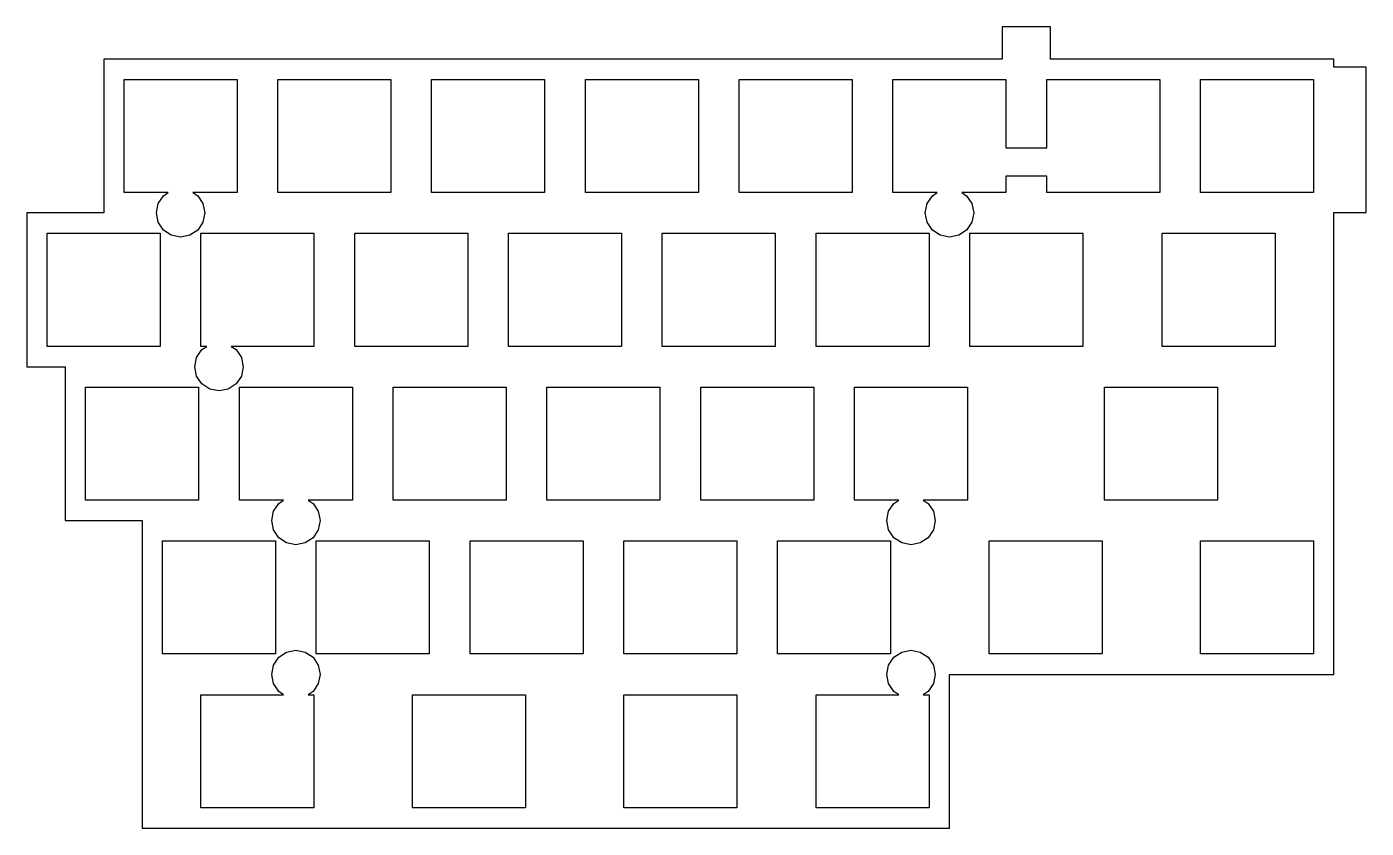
# Model space of a CAD drawing. Header units: metres. Extents: x -152 to 14, y -86 to 14.
import ezdxf

# ---------------------------------------------------------------- set-up
doc = ezdxf.new("R2010")
doc.units = ezdxf.units.M

msp = doc.modelspace()

# ---------------------------------------------------------------- linework, layer by layer
for p, q in [((-25.575, 13.525), (-31.575, 13.525)), ((-31.575, 13.525), (-31.575, 9.52499)), ((-25.575, 9.52499), (-25.575, 13.525)), ((-31.575, 9.52499), (-142.875, 9.52499)), ((-142.875, 9.52499), (-142.875, -9.52499)), ((9.52499, 9.52499), (-25.575, 9.52499)), ((9.52499, 8.52499), (9.52499, 9.52499)), ((13.525, 8.52499), (9.52499, 8.52499)), ((13.525, -9.47499), (13.525, 8.52499)), ((-140.35, -7), (-140.35, 7)), ((-140.35, 7), (-126.35, 7)), ((-126.35, 7), (-126.35, -7)), ((-121.3, -7), (-121.3, 7)), ((-121.3, 7), (-107.3, 7)), ((-107.3, 7), (-107.3, -7)), ((-102.25, -7), (-102.25, 7)), ((-102.25, 7), (-88.25, 7)), ((-88.25, 7), (-88.25, -7)), ((-83.2, -7), (-83.2, 7)), ((-83.2, 7), (-69.2, 7)), ((-69.2, 7), (-69.2, -7)), ((-64.15, -7), (-64.15, 7)), ((-64.15, 7), (-50.15, 7)), ((-50.15, 7), (-50.15, -7)), ((-45.1, -7), (-45.1, 7)), ((-45.1, 7), (-31.1, 7)), ((-31.1, 7), (-31.1, -1.47499)), ((-26.05, -1.47499), (-26.05, 7)), ((-26.05, 7), (-12.05, 7)), ((-12.05, 7), (-12.05, -7)), ((-7, -7), (-7, 7)), ((-7, 7), (7, 7)), ((7, 7), (7, -7)), ((-31.1, -1.47499), (-26.05, -1.47499)), ((-26.05, -4.97499), (-31.1, -4.97499)), ((-31.1, -4.97499), (-31.1, -7)), ((-26.05, -7), (-26.05, -4.97499)), ((-134.867, -7), (-140.35, -7)), ((-136.122, -8.37694), (-135.471, -7.40367)), ((-135.471, -7.40367), (-134.867, -7)), ((-126.35, -7), (-131.833, -7)), ((-131.833, -7), (-131.229, -7.40367)), ((-131.229, -7.40367), (-130.578, -8.37694)), ((-107.3, -7), (-121.3, -7)), ((-88.25, -7), (-102.25, -7)), ((-69.2, -7), (-83.2, -7)), ((-50.15, -7), (-64.15, -7)), ((-39.6172, -7), (-45.1, -7)), ((-40.8716, -8.37694), (-40.2213, -7.40367)), ((-40.2213, -7.40367), (-39.6172, -7)), ((-31.1, -7), (-36.5828, -7)), ((-36.5828, -7), (-35.9787, -7.40367)), ((-35.9787, -7.40367), (-35.3284, -8.37694)), ((-12.05, -7), (-26.05, -7)), ((7, -7), (-7, -7)), ((-142.875, -9.52499), (-152.4, -9.52499)), ((-152.4, -9.52499), (-152.4, -28.575)), ((-136.35, -9.52499), (-136.122, -8.37694)), ((-136.122, -10.673), (-136.35, -9.52499)), ((-130.578, -8.37694), (-130.35, -9.52499)), ((-130.35, -9.52499), (-130.578, -10.673)), ((-41.1, -9.52499), (-40.8716, -8.37694)), ((-40.8716, -10.673), (-41.1, -9.52499)), ((-35.3284, -8.37694), (-35.1, -9.52499)), ((-35.1, -9.52499), (-35.3284, -10.673)), ((9.52499, -66.675), (9.52499, -9.47499)), ((9.52499, -9.47499), (13.525, -9.47499)), ((-135.471, -11.6463), (-136.122, -10.673)), ((-130.578, -10.673), (-131.229, -11.6463)), ((-40.2213, -11.6463), (-40.8716, -10.673)), ((-35.3284, -10.673), (-35.9787, -11.6463)), ((-149.875, -26.05), (-149.875, -12.05)), ((-149.875, -12.05), (-135.875, -12.05)), ((-135.875, -12.05), (-135.875, -26.05)), ((-134.498, -12.2966), (-135.471, -11.6463)), ((-133.35, -12.525), (-134.498, -12.2966)), ((-132.202, -12.2966), (-133.35, -12.525)), ((-131.229, -11.6463), (-132.202, -12.2966)), ((-130.825, -26.05), (-130.825, -12.05)), ((-130.825, -12.05), (-116.825, -12.05)), ((-116.825, -12.05), (-116.825, -26.05)), ((-111.775, -26.05), (-111.775, -12.05)), ((-111.775, -12.05), (-97.775, -12.05)), ((-97.775, -12.05), (-97.775, -26.05)), ((-92.725, -26.05), (-92.725, -12.05)), ((-92.725, -12.05), (-78.725, -12.05)), ((-78.725, -12.05), (-78.725, -26.05)), ((-73.675, -26.05), (-73.675, -12.05)), ((-73.675, -12.05), (-59.675, -12.05)), ((-59.675, -12.05), (-59.675, -26.05)), ((-54.625, -26.05), (-54.625, -12.05)), ((-54.625, -12.05), (-40.625, -12.05)), ((-40.625, -12.05), (-40.625, -26.05)), ((-39.248, -12.2966), (-40.2213, -11.6463)), ((-38.1, -12.525), (-39.248, -12.2966)), ((-36.952, -12.2966), (-38.1, -12.525)), ((-35.9787, -11.6463), (-36.952, -12.2966)), ((-35.575, -26.05), (-35.575, -12.05)), ((-35.575, -12.05), (-21.575, -12.05)), ((-21.575, -12.05), (-21.575, -26.05)), ((-11.7625, -26.05), (-11.7625, -12.05)), ((-11.7625, -12.05), (2.23749, -12.05)), ((2.23749, -12.05), (2.23749, -26.05)), ((-135.875, -26.05), (-149.875, -26.05)), ((-131.359, -27.4269), (-130.709, -26.4537)), ((-130.105, -26.05), (-130.825, -26.05)), ((-130.709, -26.4537), (-130.105, -26.05)), ((-116.825, -26.05), (-127.07, -26.05)), ((-127.07, -26.05), (-126.466, -26.4537)), ((-126.466, -26.4537), (-125.816, -27.4269)), ((-97.775, -26.05), (-111.775, -26.05)), ((-78.725, -26.05), (-92.725, -26.05)), ((-59.675, -26.05), (-73.675, -26.05)), ((-40.625, -26.05), (-54.625, -26.05)), ((-21.575, -26.05), (-35.575, -26.05)), ((2.23749, -26.05), (-11.7625, -26.05)), ((-131.587, -28.575), (-131.359, -27.4269)), ((-125.816, -27.4269), (-125.587, -28.575)), ((-152.4, -28.575), (-147.637, -28.575)), ((-147.637, -28.575), (-147.637, -47.625)), ((-131.359, -29.723), (-131.587, -28.575)), ((-130.709, -30.6963), (-131.359, -29.723)), ((-125.816, -29.723), (-126.466, -30.6963)), ((-125.587, -28.575), (-125.816, -29.723)), ((-145.113, -45.1), (-145.113, -31.1)), ((-145.113, -31.1), (-131.113, -31.1)), ((-131.113, -31.1), (-131.113, -45.1)), ((-129.736, -31.3466), (-130.709, -30.6963)), ((-128.587, -31.575), (-129.736, -31.3466)), ((-127.439, -31.3466), (-128.587, -31.575)), ((-126.466, -30.6963), (-127.439, -31.3466)), ((-126.062, -45.1), (-126.062, -31.1)), ((-126.062, -31.1), (-112.062, -31.1)), ((-112.062, -31.1), (-112.062, -45.1)), ((-107.012, -45.1), (-107.012, -31.1)), ((-107.012, -31.1), (-93.0125, -31.1)), ((-93.0125, -31.1), (-93.0125, -45.1)), ((-87.9625, -45.1), (-87.9625, -31.1)), ((-87.9625, -31.1), (-73.9625, -31.1)), ((-73.9625, -31.1), (-73.9625, -45.1)), ((-68.9125, -45.1), (-68.9125, -31.1)), ((-68.9125, -31.1), (-54.9125, -31.1)), ((-54.9125, -31.1), (-54.9125, -45.1)), ((-49.8625, -45.1), (-49.8625, -31.1)), ((-49.8625, -31.1), (-35.8625, -31.1)), ((-35.8625, -31.1), (-35.8625, -45.1)), ((-18.9062, -45.1), (-18.9062, -31.1)), ((-18.9062, -31.1), (-4.90625, -31.1)), ((-4.90625, -31.1), (-4.90625, -45.1)), ((-131.113, -45.1), (-145.113, -45.1)), ((-120.58, -45.1), (-126.062, -45.1)), ((-121.834, -46.4769), (-121.184, -45.5037)), ((-121.184, -45.5037), (-120.58, -45.1)), ((-112.062, -45.1), (-117.545, -45.1)), ((-117.545, -45.1), (-116.941, -45.5037)), ((-116.941, -45.5037), (-116.291, -46.4769)), ((-93.0125, -45.1), (-107.012, -45.1)), ((-73.9625, -45.1), (-87.9625, -45.1)), ((-54.9125, -45.1), (-68.9125, -45.1)), ((-44.3797, -45.1), (-49.8625, -45.1)), ((-45.6341, -46.4769), (-44.9838, -45.5037)), ((-44.9838, -45.5037), (-44.3797, -45.1)), ((-35.8625, -45.1), (-41.3453, -45.1)), ((-41.3453, -45.1), (-40.7412, -45.5037)), ((-40.7412, -45.5037), (-40.0909, -46.4769)), ((-4.90625, -45.1), (-18.9062, -45.1)), ((-147.637, -47.625), (-138.113, -47.625)), ((-138.113, -47.625), (-138.113, -85.725)), ((-122.062, -47.625), (-121.834, -46.4769)), ((-121.834, -48.773), (-122.062, -47.625)), ((-116.291, -46.4769), (-116.062, -47.625)), ((-116.062, -47.625), (-116.291, -48.773)), ((-45.8625, -47.625), (-45.6341, -46.4769)), ((-45.6341, -48.773), (-45.8625, -47.625)), ((-40.0909, -46.4769), (-39.8625, -47.625)), ((-39.8625, -47.625), (-40.0909, -48.773)), ((-121.184, -49.7463), (-121.834, -48.773)), ((-120.211, -50.3966), (-121.184, -49.7463)), ((-116.941, -49.7463), (-117.914, -50.3966)), ((-116.291, -48.773), (-116.941, -49.7463)), ((-44.9838, -49.7463), (-45.6341, -48.773)), ((-44.0105, -50.3966), (-44.9838, -49.7463)), ((-40.7412, -49.7463), (-41.7144, -50.3966)), ((-40.0909, -48.773), (-40.7412, -49.7463)), ((-135.587, -64.15), (-135.587, -50.15)), ((-135.587, -50.15), (-121.587, -50.15)), ((-121.587, -50.15), (-121.587, -64.15)), ((-119.062, -50.625), (-120.211, -50.3966)), ((-117.914, -50.3966), (-119.062, -50.625)), ((-116.537, -64.15), (-116.537, -50.15)), ((-116.537, -50.15), (-102.537, -50.15)), ((-102.537, -50.15), (-102.537, -64.15)), ((-97.4875, -64.15), (-97.4875, -50.15)), ((-97.4875, -50.15), (-83.4875, -50.15)), ((-83.4875, -50.15), (-83.4875, -64.15)), ((-78.4375, -64.15), (-78.4375, -50.15)), ((-78.4375, -50.15), (-64.4375, -50.15)), ((-64.4375, -50.15), (-64.4375, -64.15)), ((-59.3875, -64.15), (-59.3875, -50.15)), ((-59.3875, -50.15), (-45.3875, -50.15)), ((-45.3875, -50.15), (-45.3875, -64.15)), ((-42.8625, -50.625), (-44.0105, -50.3966)), ((-41.7144, -50.3966), (-42.8625, -50.625)), ((-33.1937, -64.15), (-33.1937, -50.15)), ((-33.1937, -50.15), (-19.1937, -50.15)), ((-19.1937, -50.15), (-19.1937, -64.15)), ((-7, -64.15), (-7, -50.15)), ((-7, -50.15), (7, -50.15)), ((7, -50.15), (7, -64.15)), ((-121.587, -64.15), (-135.587, -64.15)), ((-121.834, -65.5269), (-121.184, -64.5537)), ((-121.184, -64.5537), (-120.211, -63.9034)), ((-120.211, -63.9034), (-119.062, -63.675)), ((-119.062, -63.675), (-117.914, -63.9034)), ((-117.914, -63.9034), (-116.941, -64.5537)), ((-116.941, -64.5537), (-116.291, -65.5269)), ((-102.537, -64.15), (-116.537, -64.15)), ((-83.4875, -64.15), (-97.4875, -64.15)), ((-64.4375, -64.15), (-78.4375, -64.15)), ((-45.3875, -64.15), (-59.3875, -64.15)), ((-45.6341, -65.5269), (-44.9838, -64.5537)), ((-44.9838, -64.5537), (-44.0105, -63.9034)), ((-44.0105, -63.9034), (-42.8625, -63.675)), ((-42.8625, -63.675), (-41.7144, -63.9034)), ((-41.7144, -63.9034), (-40.7412, -64.5537)), ((-40.7412, -64.5537), (-40.0909, -65.5269)), ((-19.1937, -64.15), (-33.1937, -64.15)), ((7, -64.15), (-7, -64.15)), ((-122.062, -66.675), (-121.834, -65.5269)), ((-116.291, -65.5269), (-116.062, -66.675)), ((-45.8625, -66.675), (-45.6341, -65.5269)), ((-40.0909, -65.5269), (-39.8625, -66.675)), ((-121.834, -67.823), (-122.062, -66.675)), ((-121.184, -68.7963), (-121.834, -67.823)), ((-116.291, -67.823), (-116.941, -68.7963)), ((-116.062, -66.675), (-116.291, -67.823)), ((-45.6341, -67.823), (-45.8625, -66.675)), ((-44.9838, -68.7963), (-45.6341, -67.823)), ((-40.0909, -67.823), (-40.7412, -68.7963)), ((-39.8625, -66.675), (-40.0909, -67.823)), ((-38.1, -66.675), (9.52499, -66.675)), ((-38.1, -85.725), (-38.1, -66.675)), ((-130.825, -83.2), (-130.825, -69.2)), ((-130.825, -69.2), (-120.58, -69.2)), ((-120.58, -69.2), (-121.184, -68.7963)), ((-116.941, -68.7963), (-117.545, -69.2)), ((-117.545, -69.2), (-116.825, -69.2)), ((-116.825, -69.2), (-116.825, -83.2)), ((-104.631, -83.2), (-104.631, -69.2)), ((-104.631, -69.2), (-90.6312, -69.2)), ((-90.6312, -69.2), (-90.6312, -83.2)), ((-78.4375, -83.2), (-78.4375, -69.2)), ((-78.4375, -69.2), (-64.4375, -69.2)), ((-64.4375, -69.2), (-64.4375, -83.2)), ((-54.625, -83.2), (-54.625, -69.2)), ((-54.625, -69.2), (-44.3797, -69.2)), ((-44.3797, -69.2), (-44.9838, -68.7963)), ((-40.7412, -68.7963), (-41.3453, -69.2)), ((-41.3453, -69.2), (-40.625, -69.2)), ((-40.625, -69.2), (-40.625, -83.2)), ((-116.825, -83.2), (-130.825, -83.2)), ((-90.6312, -83.2), (-104.631, -83.2)), ((-64.4375, -83.2), (-78.4375, -83.2)), ((-40.625, -83.2), (-54.625, -83.2)), ((-138.113, -85.725), (-38.1, -85.725))]:
    msp.add_line(p, q)

doc.saveas('drawing.dxf')
